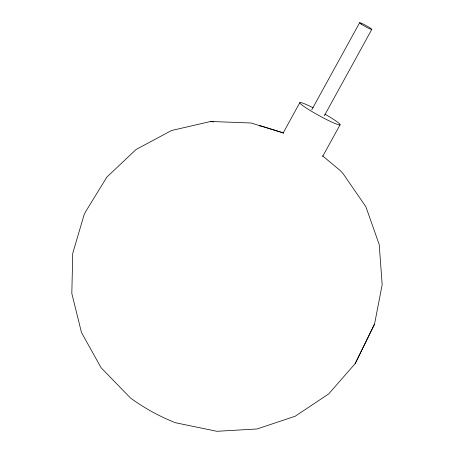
<?xml version="1.0" encoding="UTF-8"?>
<svg xmlns="http://www.w3.org/2000/svg" width="454" height="454" viewBox="0 0 454 454"><rect width="100%" height="100%" fill="white"/><g stroke="black" fill="none" stroke-linecap="round" stroke-linejoin="round"><path stroke-width="0.68" d="M283.801 133.05L250.983 122.989L210.713 121.473L171.538 130.508L136.115 149.474L106.866 177.077L85.778 211.439L84.115 214.736L72.725 253.338L71.823 293.494L81.476 332.481L101.021 367.632L130.491 398.027C144.315 408.101 159.53 416.483 175.454 422.731L216.91 431.3L257.1 428.968L295.214 416.222L328.662 393.941L355.153 363.643L374.539 324.133L382.177 284.652L379.221 244.604L365.867 206.712L343.031 173.559L340.438 170.755L322.499 155.784M355.153 363.643L374.539 324.133M283.103 133.073L299.816 102.672M311.79 109.749L359.625 22.734M324.298 115.81L371.792 29.414M322.68 156.414L340.074 124.771M259.103 125.826L261.215 125.991L283.381 132.948M210.713 121.473L213.476 121.956M324.865 114.096A22.967 2.083 28.8 0 1 336.891 124.22A22.967 2.083 28.8 0 1 304.208 106.645A22.967 2.083 28.8 0 1 313.039 107.734M361.219 24.119A6.941 0.63 28.8 0 0 371.52 29.448A6.941 0.63 28.8 0 0 364.386 24.658A6.941 0.63 28.8 0 0 361.219 24.119"/></g></svg>
